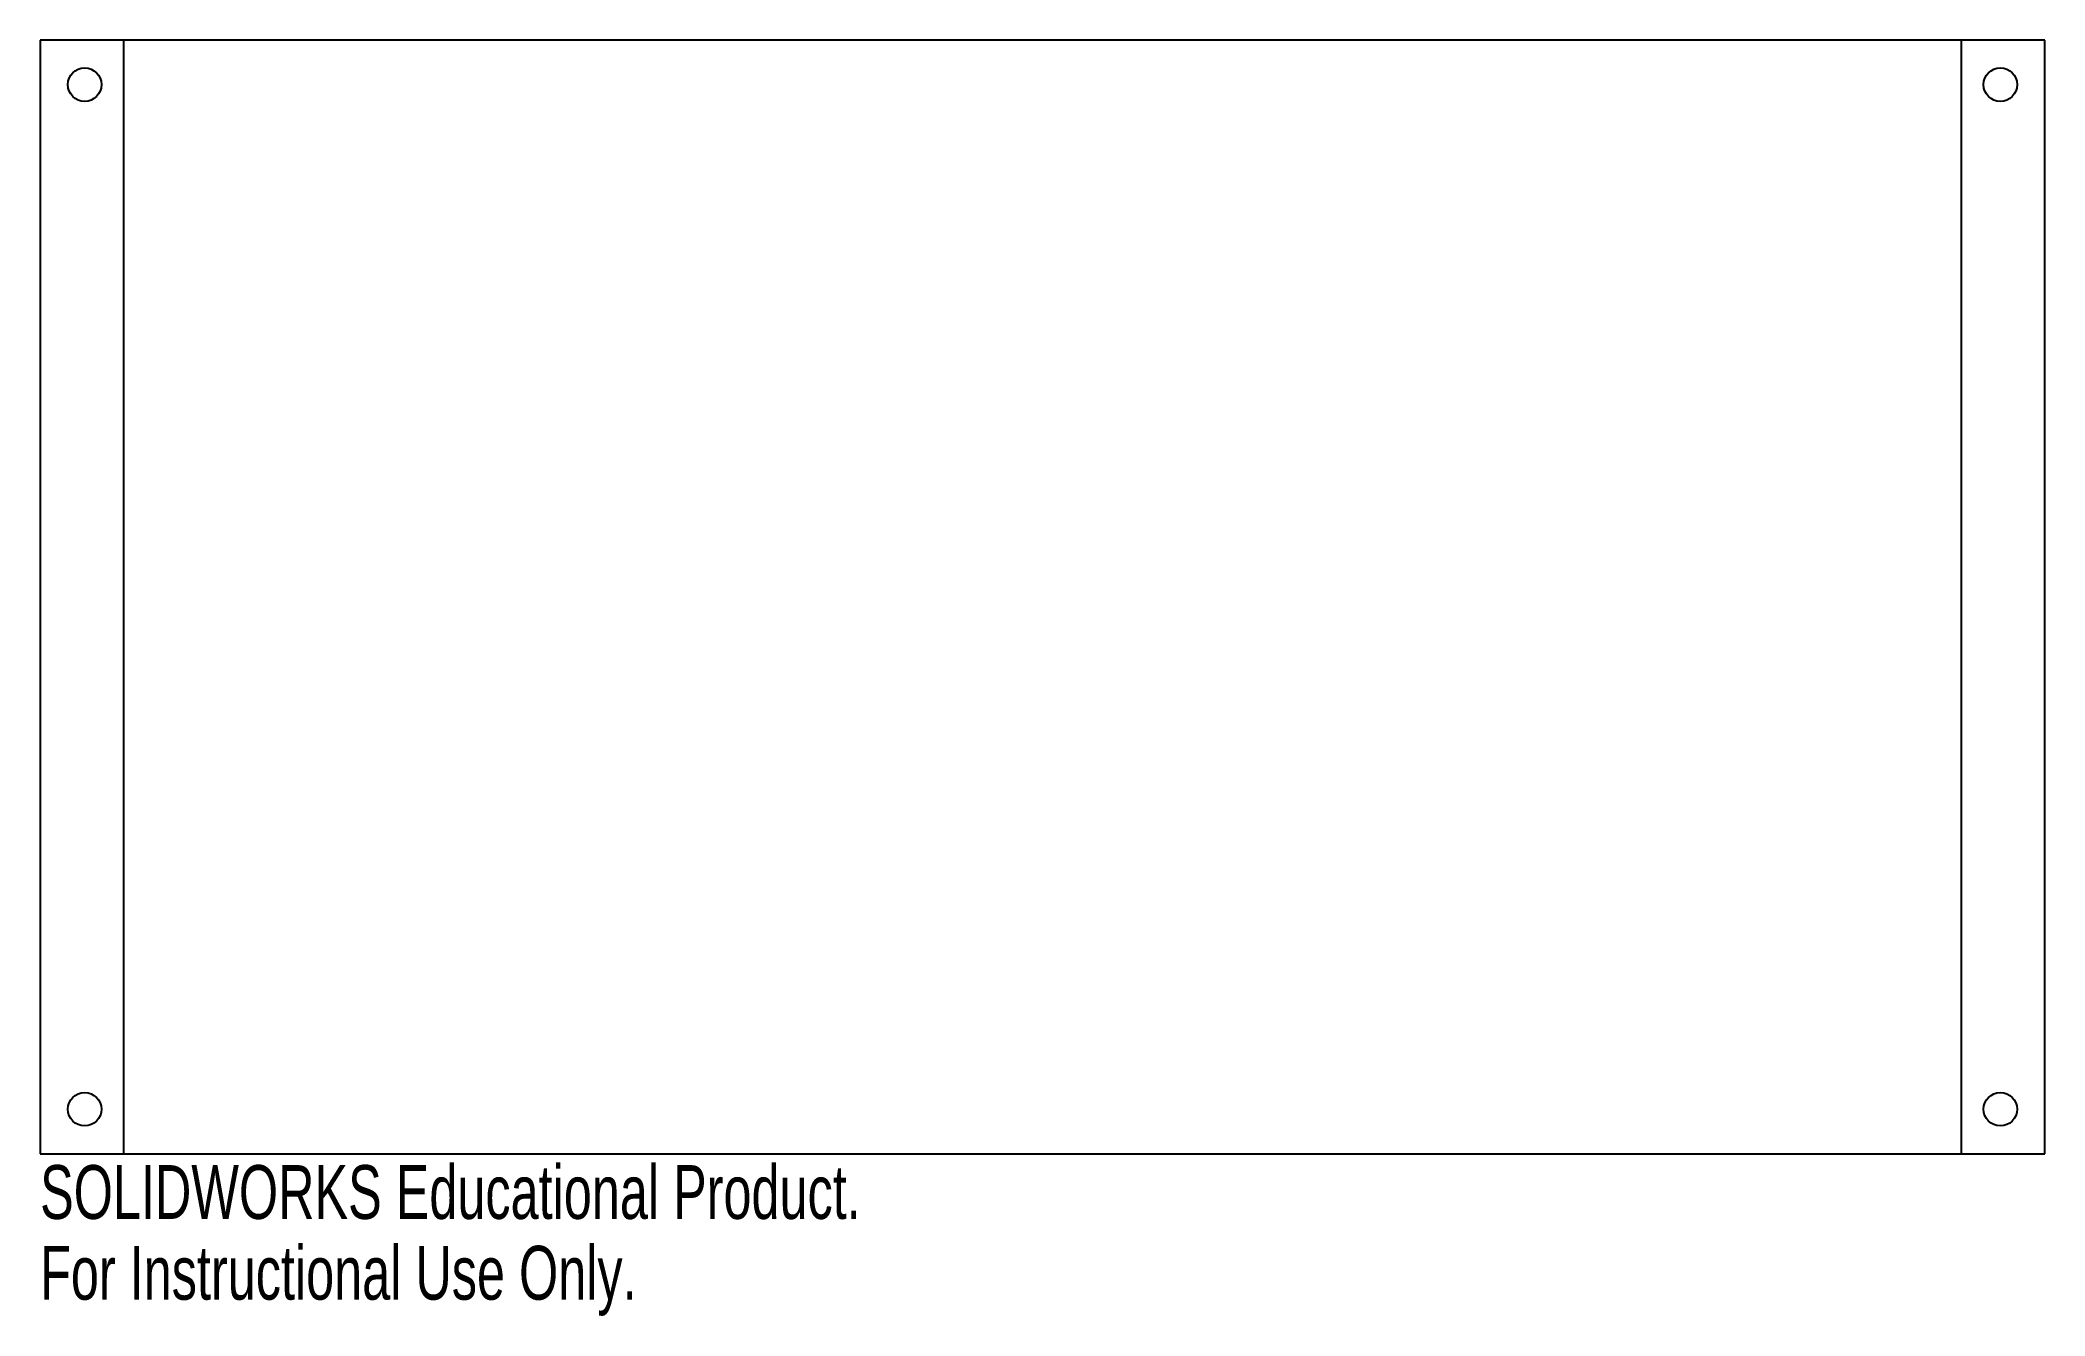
# Model space of a CAD drawing. Header units: millimetres. Extents: x -90 to 90, y -65 to 50.
import ezdxf

# ---------------------------------------------------------------- set-up
doc = ezdxf.new("R2010")
doc.units = ezdxf.units.MM
doc.styles.add('SLDTEXTSTYLE0', font='TXT', dxfattribs={"width": 0.7})

msp = doc.modelspace()

# ---------------------------------------------------------------- linework, layer by layer
at = {"color": 7, "linetype": 'Continuous', "lineweight": 25}
for p, q in [((90, 50), (-90, 50)), ((-90, 50), (-90, -50)), ((-82.5, 50), (-82.5, -50)), ((82.5, -50), (82.5, 50)), ((90, -50), (90, 50)), ((-90, -50), (90, -50))]:
    msp.add_line(p, q, dxfattribs=at)
for centre in [(-86, 46), (86, 46), (-86, -46), (86, -46)]:
    msp.add_circle(centre, 1.5, dxfattribs=at)

# ---------------------------------------------------------------- texts
at = {"color": 7, "linetype": 'Continuous', "char_height": 4.8336, "attachment_point": 1, "style": 'SLDTEXTSTYLE0'}
for s, insert in [('SOLIDWORKS Educational Product.', (-90, -51.02)), ('For Instructional Use Only.', (-90, -58.27))]:
    msp.add_mtext(s, dxfattribs=dict(at, insert=insert))

doc.saveas('drawing.dxf')
